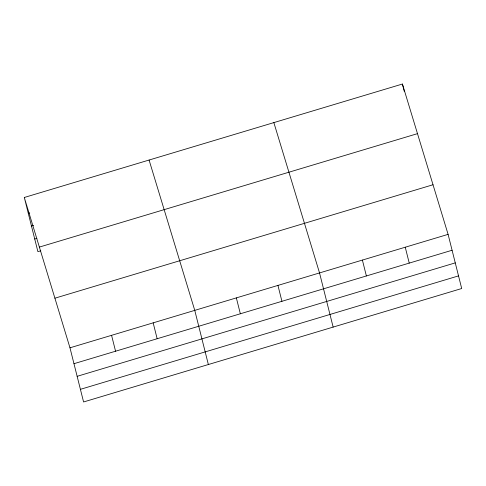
<?xml version="1.0" encoding="UTF-8"?>
<svg xmlns="http://www.w3.org/2000/svg" width="486" height="486" viewBox="0 0 486 486"><rect width="100%" height="100%" fill="white"/><g stroke="black" fill="none" stroke-linecap="round" stroke-linejoin="round"><path stroke-width="0.73" d="M24.3 197.48L402.414 84.035L448.098 234.361L461.7 288.52L83.586 401.965L69.978 347.806L24.3 197.48L37.902 251.639L40.775 250.782M28.291 213.366L29.725 212.935M31.462 225.996L33.613 225.352M34.731 239.009L36.881 238.365M39.372 247.088L417.492 133.644M54.906 298.197L433.02 184.753M69.978 347.806L448.098 234.361M73.969 363.692L452.089 250.247M77.146 376.322L455.261 262.877M80.415 389.335L458.529 275.89M273.855 122.606L319.539 272.932L333.141 327.09M149.081 160.046L194.758 310.366L208.36 364.53M402.414 84.035L404.231 91.259M405.245 247.216L409.236 263.102M362.392 260.077L366.383 275.963M277.943 285.41L281.935 301.296M236.354 297.888L240.345 313.774M153.169 322.844L157.154 338.736M111.573 335.328L115.565 351.214"/></g></svg>
